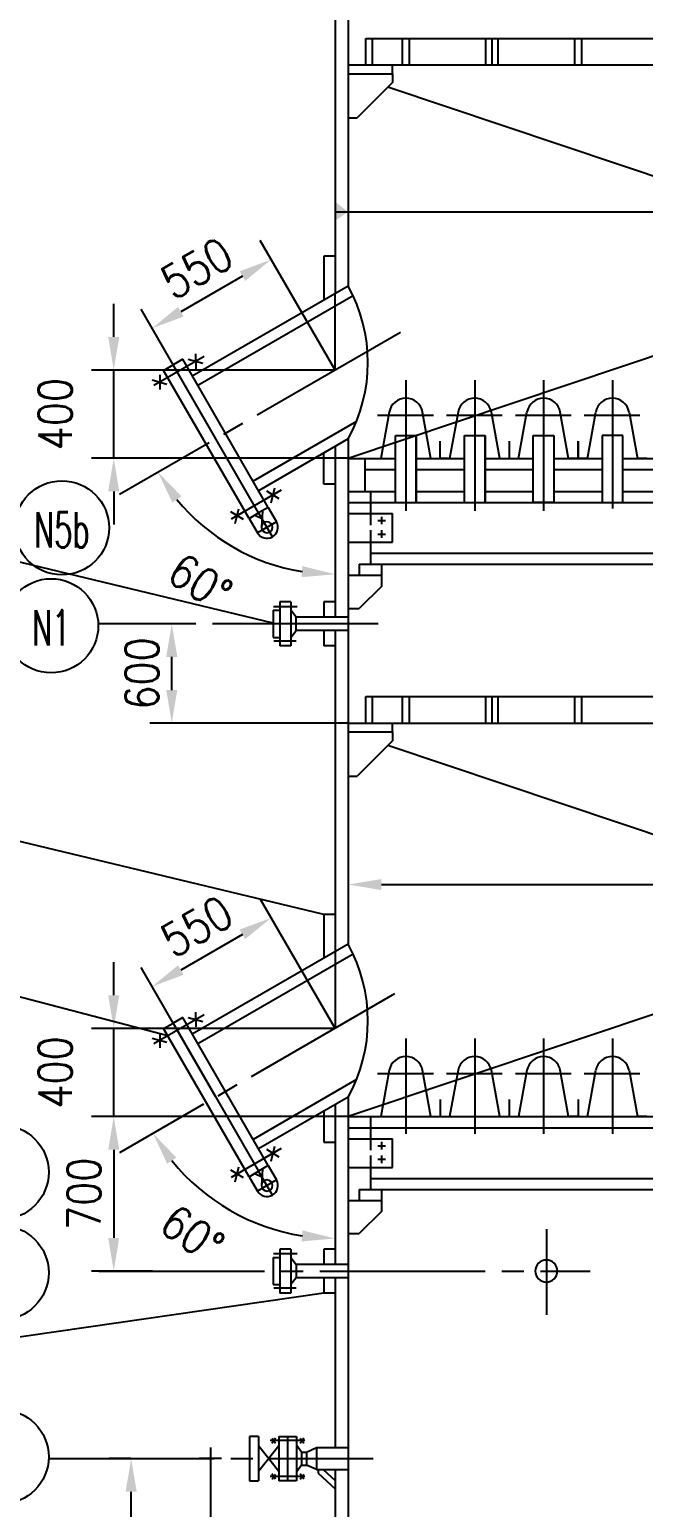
# Model space of a CAD drawing. Extents: x -42 to 819, y -365 to 844.
# Drawn here: x 79 to 134.7, y -63.2 to 70.8 of the extents above; entities that cross this region are included whole.
import ezdxf
from ezdxf.enums import TextEntityAlignment as Align

# ---------------------------------------------------------------- set-up
doc = ezdxf.new("R2010")
doc.units = 0
doc.header["$MEASUREMENT"] = 0
doc.linetypes.add('CENTER', pattern=[20, 15, -1.5, 2, -1.5])
doc.linetypes.add('HIDDEN', pattern=[7, 5, -2])
doc.layers.get('0').update_dxf_attribs({"linetype": 'CONTINUOUS'})
doc.layers.get('DEFPOINTS').update_dxf_attribs({"linetype": 'CONTINUOUS'})
for name, color, linetype in [('1', 2, 'CONTINUOUS'), ('2', 1, 'CONTINUOUS'), ('3', 3, 'CENTER'), ('5', 2, 'HIDDEN'), ('DIM', 4, 'CONTINUOUS')]:
    doc.layers.add(name, color=color, linetype=linetype)
doc.styles.add('SBHZ', font='ROMANS', dxfattribs={"width": 0.85, "bigfont": 'SBTXT'})
doc.dimstyles.get("Standard").update_dxf_attribs({"dimtxt": 3, "dimasz": 3, "dimexe": 2, "dimexo": 0.0625, "dimgap": 1.2, "dimtad": 1, "dimdec": 4, "dimzin": 0, "dimdsep": 46, "dimtxsty": 'SBHZ', "dimcen": 0.09, "dimadec": 0, "dimazin": 0, "dimtfac": 1, "dimtdec": 4, "dimtmove": 2, "dimatfit": 3, "dimfxl": 0, "dimtolj": 1, "dimtzin": 0, "dimarcsym": 0})

# ---------------------------------------------------------------- blocks, each defined once
blk = doc.blocks.new('*D92')
at = {"color": 0, "linetype": 'ByBlock'}
for p, q in [((99.57, -4.75), (99.57, -8.72)), ((203.57, -4.75), (203.57, -8.72)), ((102.57, -6.72), (200.57, -6.72))]:
    blk.add_line(p, q, dxfattribs=at)
for points in [[(102.57, -6.22), (102.57, -7.22), (99.57, -6.72)], [(200.57, -6.22), (200.57, -7.22), (203.57, -6.72)]]:
    blk.add_solid(points, dxfattribs=at)
at = {"layer": 'DEFPOINTS', "color": 0, "linetype": 'ByBlock'}
for p in [(99.57, -4.69), (203.57, -4.69), (203.57, -6.72)]:
    blk.add_point(p, dxfattribs=at)
at = {"color": 0, "linetype": 'ByBlock', "insert": (151.57, -4.02), "char_height": 3, "attachment_point": 5, "style": 'SBHZ'}
blk.add_mtext('\\A1;∅5200', dxfattribs=at)
blk = doc.blocks.new('*D36')
at = {"color": 0, "linetype": 'ByBlock'}
blk.add_arc((161.16, -20.87), 18.51, 219.2961, 260.7039, dxfattribs=at)
for points in [[(146.42, -32.88), (147.25, -32.31), (145.13, -30.13)], [(158.21, -38.64), (158.13, -39.64), (161.16, -39.38)]]:
    blk.add_solid(points, dxfattribs=at)
at = {"layer": 'DEFPOINTS', "color": 0, "linetype": 'ByBlock'}
for p in [(163.97, -19.25), (161.16, -27.8), (141.64, -32.14), (154.83, -38.27), (161.16, -126.37)]:
    blk.add_point(p, dxfattribs=at)
at = {"color": 0, "linetype": 'ByBlock', "insert": (148.94, -40.09), "char_height": 3, "attachment_point": 5, "rotation": 327.5497, "style": 'SBHZ'}
blk.add_mtext('\\A1;60°', dxfattribs=at)
blk = doc.blocks.new('*D119')
at = {"color": 0, "linetype": 'ByBlock'}
for p, q in [((83.03, 39.97), (76.27, 51.67)), ((74.67, 48.44), (69.08, 45.2)), ((72.23, 33.74), (65.48, 45.44))]:
    blk.add_line(p, q, dxfattribs=at)
for points in [[(74.42, 48.87), (74.92, 48), (77.27, 49.94)], [(68.83, 45.64), (69.33, 44.77), (66.48, 43.7)]]:
    blk.add_solid(points, dxfattribs=at)
at = {"layer": 'DEFPOINTS', "color": 0, "linetype": 'ByBlock'}
for p in [(66.48, 43.7), (83.06, 39.91), (72.26, 33.68)]:
    blk.add_point(p, dxfattribs=at)
at = {"color": 0, "linetype": 'ByBlock', "insert": (70.53, 49.16), "char_height": 3, "attachment_point": 5, "rotation": 30, "style": 'SBHZ'}
blk.add_mtext('\\A1;550', dxfattribs=at)
blk = doc.blocks.new('*D31')
at = {"color": 0, "linetype": 'ByBlock'}
blk.add_arc((161.16, -20.87), 18.51, 219.2961, 260.7039, dxfattribs=at)
for points in [[(146.42, -32.88), (147.25, -32.31), (145.13, -30.13)], [(158.21, -38.64), (158.13, -39.64), (161.16, -39.38)]]:
    blk.add_solid(points, dxfattribs=at)
at = {"layer": 'DEFPOINTS', "color": 0, "linetype": 'ByBlock'}
for p in [(163.97, -19.25), (161.16, -27.8), (141.64, -32.14), (154.83, -38.27), (161.16, -126.37)]:
    blk.add_point(p, dxfattribs=at)
at = {"color": 0, "linetype": 'ByBlock', "insert": (148.94, -40.09), "char_height": 3, "attachment_point": 5, "rotation": 327.5497, "style": 'SBHZ'}
blk.add_mtext('\\A1;60°', dxfattribs=at)
blk = doc.blocks.new('*D22')
at = {"color": 0, "linetype": 'ByBlock'}
blk.add_arc((161.16, -80.54), 19.04, 219.0354, 260.9646, dxfattribs=at)
for points in [[(145.96, -92.82), (146.78, -92.25), (144.67, -90.07)], [(158.21, -98.85), (158.13, -99.85), (161.16, -99.59)]]:
    blk.add_solid(points, dxfattribs=at)
at = {"layer": 'DEFPOINTS', "color": 0, "linetype": 'ByBlock'}
for p in [(163.97, -78.92), (161.16, -87.47), (141.64, -91.81), (154.65, -98.44), (161.16, -186.04)]:
    blk.add_point(p, dxfattribs=at)
at = {"color": 0, "linetype": 'ByBlock', "insert": (148.23, -99.18), "char_height": 3, "attachment_point": 5, "rotation": 325.2468, "style": 'SBHZ'}
blk.add_mtext('\\A1;60°', dxfattribs=at)
blk = doc.blocks.new('*D80')
at = {"color": 0, "linetype": 'ByBlock'}
for p, q in [((142.63, -119.54), (140.69, -119.54)), ((142.69, -176.54), (142.69, -122.54)), ((142.63, -179.54), (140.69, -179.54))]:
    blk.add_line(p, q, dxfattribs=at)
for points in [[(142.19, -122.54), (143.19, -122.54), (142.69, -119.54)], [(142.19, -176.54), (143.19, -176.54), (142.69, -179.54)]]:
    blk.add_solid(points, dxfattribs=at)
at = {"layer": 'DEFPOINTS', "color": 0, "linetype": 'ByBlock'}
for p in [(142.69, -119.54), (142.69, -119.54), (142.69, -179.54)]:
    blk.add_point(p, dxfattribs=at)
at = {"color": 0, "linetype": 'ByBlock', "insert": (139.99, -149.54), "char_height": 3, "attachment_point": 5, "rotation": 90, "style": 'SBHZ'}
blk.add_mtext('\\A1;3000', dxfattribs=at)
blk = doc.blocks.new('*D78')
at = {"color": 0, "linetype": 'ByBlock'}
for p, q in [((162.3, -88.54), (139.11, -88.54)), ((141.11, -91.54), (141.11, -99.54)), ((144.63, -102.54), (139.11, -102.54))]:
    blk.add_line(p, q, dxfattribs=at)
for points in [[(140.61, -91.54), (141.61, -91.54), (141.11, -88.54)], [(140.61, -99.54), (141.61, -99.54), (141.11, -102.54)]]:
    blk.add_solid(points, dxfattribs=at)
at = {"layer": 'DEFPOINTS', "color": 0, "linetype": 'ByBlock'}
for p in [(162.36, -88.54), (141.11, -102.54), (144.69, -102.54)]:
    blk.add_point(p, dxfattribs=at)
at = {"color": 0, "linetype": 'ByBlock', "insert": (138.41, -95.54), "char_height": 3, "attachment_point": 5, "rotation": 90, "style": 'SBHZ'}
blk.add_mtext('\\A1;700', dxfattribs=at)
blk = doc.blocks.new('*D23')
at = {"color": 0, "linetype": 'ByBlock'}
for p, q in [((141.11, -77.54), (141.11, -74.54)), ((161.1, -80.54), (139.11, -80.54)), ((141.11, -88.54), (141.11, -80.54)), ((141.11, -88.54), (141.11, -80.54)), ((162.3, -88.54), (139.11, -88.54)), ((141.11, -91.54), (141.11, -94.54))]:
    blk.add_line(p, q, dxfattribs=at)
for points in [[(140.61, -77.54), (141.61, -77.54), (141.11, -80.54)], [(140.61, -91.54), (141.61, -91.54), (141.11, -88.54)]]:
    blk.add_solid(points, dxfattribs=at)
at = {"layer": 'DEFPOINTS', "color": 0, "linetype": 'ByBlock'}
for p in [(141.11, -80.54), (161.16, -80.54), (162.36, -88.54)]:
    blk.add_point(p, dxfattribs=at)
at = {"color": 0, "linetype": 'ByBlock', "insert": (135.81, -84.54), "char_height": 3, "attachment_point": 5, "rotation": 90, "style": 'SBHZ'}
blk.add_mtext('\\A1;400', dxfattribs=at)
blk = doc.blocks.new('*D118')
at = {"color": 0, "linetype": 'ByBlock'}
for p, q in [((83.03, -19.7), (76.27, -8)), ((74.67, -11.24), (69.08, -14.47)), ((72.23, -25.94), (65.48, -14.24))]:
    blk.add_line(p, q, dxfattribs=at)
for points in [[(74.42, -10.8), (74.92, -11.67), (77.27, -9.74)], [(68.83, -14.04), (69.33, -14.9), (66.48, -15.97)]]:
    blk.add_solid(points, dxfattribs=at)
at = {"layer": 'DEFPOINTS', "color": 0, "linetype": 'ByBlock'}
for p in [(66.48, -15.97), (83.06, -19.76), (72.26, -25.99)]:
    blk.add_point(p, dxfattribs=at)
at = {"color": 0, "linetype": 'ByBlock', "insert": (70.53, -10.51), "char_height": 3, "attachment_point": 5, "rotation": 30, "style": 'SBHZ'}
blk.add_mtext('\\A1;550', dxfattribs=at)
blk = doc.blocks.new('*D32')
at = {"color": 0, "linetype": 'ByBlock'}
for p, q in [((141.11, -77.54), (141.11, -74.54)), ((161.1, -80.54), (139.11, -80.54)), ((141.11, -88.54), (141.11, -80.54)), ((141.11, -88.54), (141.11, -80.54)), ((162.3, -88.54), (139.11, -88.54)), ((141.11, -91.54), (141.11, -94.54))]:
    blk.add_line(p, q, dxfattribs=at)
for points in [[(140.61, -77.54), (141.61, -77.54), (141.11, -80.54)], [(140.61, -91.54), (141.61, -91.54), (141.11, -88.54)]]:
    blk.add_solid(points, dxfattribs=at)
at = {"layer": 'DEFPOINTS', "color": 0, "linetype": 'ByBlock'}
for p in [(141.11, -80.54), (161.16, -80.54), (162.36, -88.54)]:
    blk.add_point(p, dxfattribs=at)
at = {"color": 0, "linetype": 'ByBlock', "insert": (135.81, -84.54), "char_height": 3, "attachment_point": 5, "rotation": 90, "style": 'SBHZ'}
blk.add_mtext('\\A1;400', dxfattribs=at)
blk = doc.blocks.new('*D27')
at = {"color": 0, "linetype": 'ByBlock'}
for p, q in [((148.01, -43.87), (144.37, -43.87)), ((146.37, -49.87), (146.37, -46.87)), ((162.3, -52.87), (144.37, -52.87))]:
    blk.add_line(p, q, dxfattribs=at)
for points in [[(145.87, -46.87), (146.87, -46.87), (146.37, -43.87)], [(145.87, -49.87), (146.87, -49.87), (146.37, -52.87)]]:
    blk.add_solid(points, dxfattribs=at)
at = {"layer": 'DEFPOINTS', "color": 0, "linetype": 'ByBlock'}
for p in [(146.37, -43.87), (148.07, -43.87), (162.36, -52.87)]:
    blk.add_point(p, dxfattribs=at)
at = {"color": 0, "linetype": 'ByBlock', "insert": (143.67, -48.37), "char_height": 3, "attachment_point": 5, "rotation": 90, "style": 'SBHZ'}
blk.add_mtext('\\A1;600', dxfattribs=at)
blk = doc.blocks.new('*D38')
at = {"color": 0, "linetype": 'ByBlock'}
blk.add_arc((161.16, 38.8), 18.51, 219.2961, 260.7039, dxfattribs=at)
for points in [[(146.42, 26.79), (147.25, 27.36), (145.13, 29.54)], [(158.21, 21.03), (158.13, 20.03), (161.16, 20.29)]]:
    blk.add_solid(points, dxfattribs=at)
at = {"layer": 'DEFPOINTS', "color": 0, "linetype": 'ByBlock'}
for p in [(163.97, 40.42), (161.16, 31.87), (141.64, 27.53), (154.83, 21.41), (161.16, -66.7)]:
    blk.add_point(p, dxfattribs=at)
at = {"color": 0, "linetype": 'ByBlock', "insert": (148.94, 19.58), "char_height": 3, "attachment_point": 5, "rotation": 327.5497, "style": 'SBHZ'}
blk.add_mtext('\\A1;60°', dxfattribs=at)

msp = doc.modelspace()

# ---------------------------------------------------------------- linework, layer by layer
at = {"layer": '1'}
for p, q in [((208.32159, 65.57985), (107.91628, 31.91342)), ((111.51096, 65.57985), (211.91628, 31.91342)), ((101.11628, 16.98909), (39.37336, 31.80948)), ((105.71628, -9.43013), (39.37336, 6.49441)), ((208.32159, 5.9081), (107.91628, -27.75833)), ((111.51096, 5.9081), (211.91628, -27.75833)), ((91.55602, -20.4282), (39.37336, -6.78642)), ((105.71628, -43.75833), (39.37336, -53.35922))]:
    msp.add_line(p, q, dxfattribs=at)
at = {"layer": '2'}
for p, q in [((106.71628, 92.65696), (106.71628, 46.84162)), ((107.91628, 93.34978), (107.91628, 47.53444)), ((109.51628, 69.98516), (210.31628, 69.98516)), ((109.51628, 67.58516), (109.51628, 69.98516)), ((110.07628, 69.98516), (110.07628, 67.58516)), ((112.79628, 69.98516), (112.79628, 67.58516)), ((113.43628, 69.98516), (113.43628, 67.58516)), ((120.35628, 69.98516), (120.35628, 67.58516)), ((120.91628, 69.98516), (120.91628, 67.58516)), ((121.47628, 69.98516), (121.47628, 67.58516)), ((128.39628, 69.98516), (128.39628, 67.58516)), ((129.03628, 69.98516), (129.03628, 67.58516)), ((107.91628, 67.58516), (211.91628, 67.58516)), ((111.91628, 66.78516), (111.91628, 67.58516)), ((107.91628, 66.78516), (111.91628, 66.78516)), ((111.91628, 65.98516), (108.71628, 62.78516)), ((111.91628, 66.78516), (111.91628, 65.98516)), ((107.91628, 62.78516), (108.71628, 62.78516)), ((106.71628, 54.26094), (213.11628, 54.26094)), ((106.71628, 50.24162), (105.71628, 50.24162)), ((105.71628, 50.24162), (105.71628, 46.26427)), ((107.91628, 47.53444), (93.78807, 39.37752)), ((108.36769, 46.64036), (94.28807, 38.51149)), ((91.18102, 39.89306), (92.04705, 40.39306)), ((92.91307, 40.89306), (92.04705, 40.39306)), ((99.79705, 26.96967), (92.04705, 40.39306)), ((100.66307, 27.46967), (92.91307, 40.89306)), ((93.40756, 40.90409), (94.74473, 40.53744)), ((94.08925, 41.3755), (94.11547, 40.03983)), ((90.14724, 39.02175), (91.48442, 38.65509)), ((90.82894, 39.49316), (90.85516, 38.15749)), ((98.93102, 26.46967), (91.18102, 39.89306)), ((108.66628, 35.26575), (99.28807, 29.85124)), ((111.62734, 36.11327), (110.86272, 31.91342)), ((115.40727, 31.91342), (114.64266, 36.11327)), ((117.86484, 36.11327), (117.10022, 31.91342)), ((121.64478, 31.91342), (120.88016, 36.11327)), ((123.33773, 31.91342), (124.10234, 36.11327)), ((127.88228, 31.91342), (127.11766, 36.11327)), ((129.57523, 31.91342), (130.33985, 36.11327)), ((133.35517, 36.11327), (134.11978, 31.91342)), ((107.91628, 33.67803), (99.78807, 28.98521)), ((107.91628, 33.67803), (107.91628, -12.13731)), ((112.19945, 27.90364), (112.19945, 33.98021)), ((112.19945, 33.98021), (114.07055, 33.98021)), ((114.07055, 27.90364), (114.07055, 33.98021)), ((114.07055, 33.98021), (114.07055, 27.90364)), ((118.43695, 27.90364), (118.43695, 33.98021)), ((118.43695, 33.98021), (120.30805, 33.98021)), ((120.30805, 27.90364), (120.30805, 33.98021)), ((120.30805, 33.98021), (120.30805, 27.90364)), ((124.67445, 33.98021), (126.54555, 33.98021)), ((124.67445, 27.90364), (124.67445, 33.98021)), ((126.54555, 33.98021), (126.54555, 27.90364)), ((126.54555, 33.98021), (126.54555, 27.90364)), ((132.78306, 33.98021), (130.91196, 33.98021)), ((130.91196, 33.98021), (130.91196, 27.90364)), ((132.78306, 27.90364), (132.78306, 33.98021)), ((132.78306, 27.90364), (132.78306, 33.98021)), ((105.71628, 29.58521), (105.71628, 32.40786)), ((106.71628, 32.98521), (106.71628, 17.51342)), ((116.25375, 31.91342), (116.25375, 33.47279)), ((122.49125, 33.47279), (122.49125, 31.91342)), ((128.72876, 33.47279), (128.72876, 31.91342)), ((128.72876, 31.91342), (128.72876, 33.47279)), ((128.72876, 33.47279), (128.72876, 31.91342)), ((107.91628, 31.91342), (112.19945, 31.91342)), ((109.41628, 31.91342), (109.41628, 28.91342)), ((109.41628, 30.91342), (112.19945, 30.91342)), ((110.01624, 31.91342), (110.86272, 31.91342)), ((114.07055, 31.91342), (118.43695, 31.91342)), ((114.07055, 30.91342), (118.43695, 30.91342)), ((117.10022, 31.91342), (116.25375, 31.91342)), ((120.30805, 31.91342), (124.67445, 31.91342)), ((120.30805, 30.91342), (124.67445, 30.91342)), ((122.49125, 31.91342), (123.33773, 31.91342)), ((126.54555, 31.91342), (130.91196, 31.91342)), ((126.54555, 30.91342), (130.91196, 30.91342)), ((128.72876, 31.91342), (127.88228, 31.91342)), ((129.57523, 31.91342), (128.72876, 31.91342)), ((128.72876, 31.91342), (129.57523, 31.91342)), ((132.78306, 31.91342), (137.14946, 31.91342)), ((132.78306, 30.91342), (137.14946, 30.91342)), ((134.96626, 31.91342), (134.11978, 31.91342)), ((106.71628, 29.58521), (105.71628, 29.58521)), ((101.66897, 28.24705), (100.52536, 28.93759)), ((100.91987, 27.89239), (101.27092, 29.23375)), ((107.91628, 28.91342), (112.19945, 28.91342)), ((109.91628, 28.91342), (109.91628, 27.91342)), ((114.07055, 28.91342), (118.43695, 28.91342)), ((120.30805, 28.91342), (124.67445, 28.91342)), ((126.54555, 28.91342), (130.91196, 28.91342)), ((132.78306, 28.91342), (137.14946, 28.91342)), ((98.40865, 26.36471), (97.26504, 27.05525)), ((97.65955, 26.01005), (98.01061, 27.3514)), ((98.93102, 26.46967), (99.79705, 26.96967)), ((100.66307, 27.46967), (99.79705, 26.96967)), ((100.14348, 27.16968), (100.04705, 25.66809)), ((100.66307, 27.46967), (101.41307, 26.17063)), ((107.91628, 27.91342), (211.91628, 27.91342)), ((107.91628, 27.90364), (211.91628, 27.90364)), ((107.91628, 26.91342), (111.91628, 26.91342)), ((109.91628, 27.91342), (109.91628, 26.91342)), ((111.91628, 24.31342), (111.91628, 26.91342)), ((112.19945, 27.90364), (114.07055, 27.90364)), ((118.43695, 27.90364), (120.30805, 27.90364)), ((126.54555, 27.90364), (124.67445, 27.90364)), ((130.91196, 27.90364), (132.78306, 27.90364)), ((98.93102, 26.46967), (99.68102, 25.17063)), ((99.45062, 26.76966), (100.09724, 26.44971)), ((110.60387, 26.27497), (111.27753, 26.27497)), ((110.9407, 26.62303), (110.9407, 25.93852)), ((107.91628, 24.31342), (111.91628, 24.31342)), ((109.91628, 24.31342), (109.91628, 22.31342)), ((110.60387, 25.04518), (111.27753, 25.04518)), ((110.9407, 25.39324), (110.9407, 24.70873)), ((109.91628, 23.31342), (209.91628, 23.31342)), ((108.91628, 22.31342), (210.91628, 22.31342)), ((108.91628, 22.31342), (108.91628, 21.31342)), ((110.91628, 22.31342), (110.91628, 20.31342)), ((107.91628, 21.31342), (110.91628, 21.31342)), ((110.91628, 20.31342), (108.91628, 18.31342)), ((102.71628, 18.91342), (101.71628, 18.91342)), ((101.71628, 18.91342), (101.71628, 14.91342)), ((102.71628, 18.91342), (102.71628, 14.91342)), ((106.71628, 18.91342), (105.71628, 18.91342)), ((105.71628, 18.91342), (105.71628, 17.51342)), ((101.11628, 18.13837), (101.71628, 18.13837)), ((101.11628, 18.13837), (101.11628, 15.68846)), ((103.20426, 17.51342), (102.71628, 18.13837)), ((103.20426, 16.31342), (103.20426, 17.51342)), ((107.91628, 17.51342), (103.20426, 17.51342)), ((107.91628, 18.31342), (108.91628, 18.31342)), ((102.71628, 15.68846), (103.20426, 16.31342)), ((107.91628, 16.31342), (103.20426, 16.31342)), ((105.71628, 16.31342), (105.71628, 14.91342)), ((106.71628, 16.31342), (106.71628, -12.83013)), ((101.11628, 15.68846), (101.71628, 15.68846)), ((102.71628, 14.91342), (101.71628, 14.91342)), ((106.71628, 14.91342), (105.71628, 14.91342)), ((109.51628, 10.31342), (210.31628, 10.31342)), ((109.51628, 7.91342), (109.51628, 10.31342)), ((110.07628, 10.31342), (110.07628, 7.91342)), ((112.79628, 10.31342), (112.79628, 7.91342)), ((113.43628, 10.31342), (113.43628, 7.91342)), ((120.35628, 10.31342), (120.35628, 7.91342)), ((120.91628, 10.31342), (120.91628, 7.91342)), ((121.47628, 10.31342), (121.47628, 7.91342)), ((128.39628, 10.31342), (128.39628, 7.91342)), ((129.03628, 10.31342), (129.03628, 7.91342)), ((107.91628, 7.91342), (211.91628, 7.91342)), ((107.91628, 7.11342), (111.91628, 7.11342)), ((111.91628, 7.11342), (111.91628, 7.91342)), ((111.91628, 7.11342), (111.91628, 6.31342)), ((111.91628, 6.31342), (108.71628, 3.11342)), ((107.91628, 3.11342), (108.71628, 3.11342)), ((106.71628, -9.43013), (105.71628, -9.43013)), ((105.71628, -9.43013), (105.71628, -13.40748)), ((107.91628, -12.13731), (93.78807, -20.29423)), ((108.36769, -13.03139), (94.28807, -21.16025)), ((94.08925, -18.29624), (94.11547, -19.63191)), ((91.18102, -19.77868), (92.04705, -19.27868)), ((98.93102, -33.20208), (91.18102, -19.77868)), ((92.91307, -18.77868), (92.04705, -19.27868)), ((92.04705, -19.27868), (99.79705, -32.70208)), ((100.66307, -32.20208), (92.91307, -18.77868)), ((93.40756, -18.76765), (94.74473, -19.13431)), ((90.14724, -20.65), (91.48442, -21.01665)), ((90.82894, -20.17859), (90.85516, -21.51426)), ((111.62734, -23.55848), (110.86272, -27.75833)), ((115.40727, -27.75833), (114.64266, -23.55848)), ((117.86484, -23.55848), (117.10022, -27.75833)), ((121.64478, -27.75833), (120.88016, -23.55848)), ((124.10234, -23.55848), (123.33773, -27.75833)), ((127.88228, -27.75833), (127.11766, -23.55848)), ((129.57523, -27.75833), (130.33985, -23.55848)), ((133.35517, -23.55848), (134.11978, -27.75833)), ((108.66628, -24.406), (99.28807, -29.82051)), ((107.91628, -25.99371), (99.78807, -30.68653)), ((106.71628, -26.68653), (106.71628, -41.15833)), ((107.91628, -25.99371), (107.91628, -125.25833)), ((116.25375, -26.19895), (116.25375, -27.75833)), ((122.49125, -26.19895), (122.49125, -27.75833)), ((128.72876, -26.19895), (128.72876, -27.75833)), ((128.72876, -26.19895), (128.72876, -27.75833)), ((128.72876, -26.19895), (128.72876, -27.75833)), ((105.71628, -27.26388), (105.71628, -30.08653)), ((107.91628, -27.75833), (211.91628, -27.75833)), ((109.91628, -27.75833), (109.91628, -28.75833)), ((110.01624, -27.75833), (110.86272, -27.75833)), ((116.25375, -27.75833), (117.10022, -27.75833)), ((122.49125, -27.75833), (123.33773, -27.75833)), ((128.72876, -27.75833), (127.88228, -27.75833)), ((128.72876, -27.75833), (129.57523, -27.75833)), ((128.72876, -27.75833), (129.57523, -27.75833)), ((134.96626, -27.75833), (134.11978, -27.75833)), ((107.91628, -28.75833), (211.91628, -28.75833)), ((109.91628, -28.75833), (109.91628, -29.75833)), ((101.66897, -31.42469), (100.52536, -30.73415)), ((100.91987, -31.77936), (101.27092, -30.438)), ((105.71628, -30.08653), (106.71628, -30.08653)), ((107.91628, -29.75833), (111.91628, -29.75833)), ((110.60387, -30.39677), (111.27753, -30.39677)), ((110.9407, -30.04872), (110.9407, -30.73322)), ((111.91628, -32.35833), (111.91628, -29.75833)), ((110.60387, -31.62657), (111.27753, -31.62657)), ((110.9407, -31.27851), (110.9407, -31.96302)), ((98.40865, -33.30704), (97.26504, -32.6165)), ((97.65955, -33.6617), (98.01061, -32.32034)), ((98.93102, -33.20208), (99.79705, -32.70208)), ((98.93102, -33.20208), (99.68102, -34.50112)), ((99.45062, -32.90209), (100.09724, -33.22203)), ((100.66307, -32.20208), (99.79705, -32.70208)), ((100.14348, -32.50207), (100.04705, -34.00365)), ((100.66307, -32.20208), (101.41307, -33.50112)), ((107.91628, -32.35833), (111.91628, -32.35833)), ((109.91628, -32.35833), (109.91628, -34.35833)), ((109.91628, -33.35833), (209.91628, -33.35833)), ((108.91628, -34.35833), (210.91628, -34.35833)), ((108.91628, -34.35833), (108.91628, -35.35833)), ((110.91628, -34.35833), (110.91628, -36.35833)), ((107.91628, -35.35833), (110.91628, -35.35833)), ((110.91628, -36.35833), (108.91628, -38.35833)), ((107.91628, -38.35833), (108.91628, -38.35833)), ((101.71628, -39.75833), (101.71628, -43.75833)), ((102.71628, -39.75833), (101.71628, -39.75833)), ((102.71628, -39.75833), (102.71628, -43.75833)), ((106.71628, -39.75833), (105.71628, -39.75833)), ((105.71628, -39.75833), (105.71628, -41.15833)), ((101.11628, -40.53337), (101.71628, -40.53337)), ((101.11628, -40.53337), (101.11628, -42.98329)), ((102.71628, -40.53337), (103.20426, -41.15833)), ((103.20426, -41.15833), (103.20426, -42.35833)), ((107.91628, -41.15833), (103.20426, -41.15833)), ((103.20426, -42.35833), (102.71628, -42.98329)), ((107.91628, -42.35833), (103.20426, -42.35833)), ((105.71628, -42.35833), (105.71628, -43.75833)), ((106.71628, -42.35833), (106.71628, -57.75833)), ((101.11628, -42.98329), (101.71628, -42.98329)), ((102.71628, -43.75833), (101.71628, -43.75833)), ((106.71628, -43.75833), (105.71628, -43.75833)), ((99.77227, -56.75833), (98.97227, -56.75833)), ((98.97227, -56.75833), (98.97227, -60.75833)), ((99.77227, -56.75833), (99.77227, -60.75833)), ((101.61628, -57.59734), (99.77227, -59.91932)), ((101.61628, -59.91932), (99.77227, -57.59734)), ((101.33098, -56.90539), (100.98345, -57.37713)), ((101.01019, -56.89649), (101.33098, -57.35933)), ((101.61628, -56.75833), (102.41628, -56.75833)), ((101.61628, -56.75833), (101.61628, -60.75833)), ((102.41628, -56.75833), (103.21628, -56.75833)), ((102.41628, -56.75833), (102.41628, -60.75833)), ((102.41628, -56.75833), (102.41628, -60.75833)), ((103.21628, -56.75833), (103.21628, -60.75833)), ((103.66708, -58.15833), (103.21628, -57.54541)), ((103.89161, -56.90539), (103.54409, -57.37713)), ((103.57082, -56.89649), (103.89161, -57.35933)), ((96.42003, -58.75833), (94.42003, -58.75833)), ((95.42003, -57.75833), (95.42003, -59.75833)), ((103.66708, -58.15833), (104.12228, -58.15833)), ((103.66708, -58.15833), (103.66708, -59.35833)), ((104.12228, -58.15833), (105.03373, -57.75833)), ((104.12228, -58.15833), (104.12228, -59.35833)), ((105.03373, -57.75833), (105.03373, -59.75833)), ((105.03373, -57.75833), (107.91628, -57.75833)), ((101.33098, -60.61127), (100.98345, -60.13953)), ((101.01019, -60.62017), (101.33098, -60.15733)), ((103.66708, -59.35833), (103.21628, -59.97125)), ((103.89161, -60.61127), (103.54409, -60.13953)), ((103.57082, -60.62017), (103.89161, -60.15733)), ((103.66708, -59.35833), (104.12228, -59.35833)), ((105.03373, -59.75833), (104.12228, -59.35833)), ((105.03373, -59.75833), (107.91628, -59.75833)), ((105.19026, -59.75745), (105.19026, -60.08552)), ((105.19026, -60.08552), (106.71628, -61.48418)), ((105.64612, -59.75833), (106.71628, -60.73918)), ((106.71628, -59.75833), (106.71628, -117.75833)), ((98.97227, -60.75833), (99.77227, -60.75833)), ((102.41628, -60.75833), (101.61628, -60.75833)), ((103.21628, -60.75833), (102.41628, -60.75833))]:
    msp.add_line(p, q, dxfattribs=at)
for centre, radius, start, end in [((95.30517, 40.60624), 14.38888, 331.216787, 28.783213), ((113.135, 35.83879), 1.53244, 10.3181267, 169.6818733), ((119.3725, 35.83879), 1.53244, 10.3181267, 169.6818733), ((125.61, 35.83879), 1.53244, 10.3181267, 169.6818733), ((131.84751, 35.83879), 1.53244, 10.3181267, 169.6818733), ((100.54705, 25.67063), 1, 210, 30), ((100.54705, 25.67063), 1, 210, 30), ((100.54705, 25.67063), 0.5, 0, 180), ((100.54705, 25.67063), 0.5, 180, 0), ((95.30517, -19.06551), 14.38888, 331.216787, 28.783213), ((113.135, -23.83296), 1.53244, 10.3181267, 169.6818733), ((119.3725, -23.83296), 1.53244, 10.3181267, 169.6818733), ((125.61, -23.83296), 1.53244, 10.3181267, 169.6818733), ((131.84751, -23.83296), 1.53244, 10.3181267, 169.6818733), ((100.54705, -34.00112), 1, 210, 30), ((100.54705, -34.00112), 1, 210, 30), ((100.54705, -34.00112), 0.5, 0, 180), ((100.54705, -34.00112), 0.5, 180, 0), ((125.85983, -41.75833), 1, 0, 180), ((125.85983, -41.75833), 1, 180, 0)]:
    msp.add_arc(centre, radius, start, end, dxfattribs=at)
msp.add_solid([(107.91628, 54.26094), (106.71628, 53.45285), (106.71628, 55.16448)], dxfattribs=at)
at = {"layer": '3'}
for p, q in [((106.68503, 46.89575), (106.68503, 39.96754)), ((112.63713, 43.33182), (87.19906, 28.64515)), ((94.84515, 41.14252), (90.29568, 38.51588)), ((113.135, 38.99356), (113.135, 27.15084)), ((119.3725, 38.99356), (119.3725, 27.15084)), ((125.61, 38.99356), (125.61, 27.15084)), ((131.84751, 38.99356), (131.84751, 27.36592)), ((110.57621, 35.83879), (115.63197, 35.83879)), ((116.81372, 35.83879), (121.86947, 35.83879)), ((123.05122, 35.83879), (128.10697, 35.83879)), ((129.28872, 35.83879), (134.34448, 35.83879)), ((101.84515, 29.01817), (97.29568, 26.39153)), ((101.04705, 24.8046), (99.79705, 26.96967)), ((101.41307, 26.17063), (99.68102, 25.17063)), ((101.13978, 18.49701), (103.29402, 18.49701)), ((110.61511, 16.91342), (85.2611, 16.91342)), ((101.16222, 15.38137), (103.20426, 15.38137)), ((106.71628, -12.83013), (106.71628, -19.75833)), ((112.11799, -16.63965), (87.19906, -31.0266)), ((94.84515, -18.52922), (90.29568, -21.15586)), ((113.135, -20.67819), (113.135, -29.31771)), ((119.3725, -20.67819), (119.3725, -29.31771)), ((125.61, -20.67819), (125.61, -29.31771)), ((131.84751, -20.67819), (131.84751, -29.31771)), ((110.57621, -23.83296), (115.63197, -23.83296)), ((116.81372, -23.83296), (121.86947, -23.83296)), ((123.05122, -23.83296), (128.10697, -23.83296)), ((129.28872, -23.83296), (134.34448, -23.83296)), ((101.84515, -30.65358), (97.29568, -33.28022)), ((101.04705, -34.86714), (99.79705, -32.70208)), ((101.41307, -33.50112), (99.68102, -34.50112)), ((125.85983, -37.96479), (125.85983, -45.72793)), ((101.13978, -40.17474), (103.29402, -40.17474)), ((85.32703, -41.75833), (129.82943, -41.75833)), ((101.16222, -43.29037), (103.20426, -43.29037)), ((103.98473, -57.12544), (100.83917, -57.12544)), ((80.7725, -58.75833), (110.17741, -58.75833)), ((95.42003, -59.75833), (95.42003, -117.75833)), ((103.98473, -60.39122), (100.83917, -60.39122))]:
    msp.add_line(p, q, dxfattribs=at)
at = {"layer": '5'}
for p, q in [((109.91628, 26.91342), (109.91628, 25.86323)), ((109.91628, 25.40268), (109.91628, 24.31342)), ((109.91628, -29.75833), (109.91628, -30.80852)), ((109.91628, -31.26906), (109.91628, -32.35833))]:
    msp.add_line(p, q, dxfattribs=at)
at = {"layer": 'DEFPOINTS', "color": 0, "linetype": 'ByBlock'}
msp.add_point((113.11628, -27.75833), dxfattribs=at)
at = {"layer": 'DIM'}
for centre, radius in [((81.97649, 25.61763), 4.26666), ((80.99802, 16.73891), 4.26666), ((76.50881, -32.8027), 4.26667), ((76.50881, -41.9053), 4.26667), ((76.50881, -58.59891), 4.26667)]:
    msp.add_circle(centre, radius, dxfattribs=at)

# ---------------------------------------------------------------- texts
at = {"layer": 'DIM', "style": 'SBHZ', "width": 0.6}
for s, p in [('N5b', (81.97649, 23.83324)), ('N1', (80.99802, 14.95452))]:
    msp.add_text(s, height=3.199992, dxfattribs=at).set_placement(p, align=Align.CENTER)

# ---------------------------------------------------------------- dimensions: what is measured, and where the dimension line sits
at = {"layer": 'DIM'}
for base, line1, line2, picture, middle, set_off in [((100.38532, 141.86275), ((106.71628, 152.32871), (106.71628, 53.75691)), ((109.52336, 160.87758), (87.19906, 147.98864)), '*D38', (94.49483, 140.03632), (-54.44438, 120.4573)), ((100.38532, 82.19101), ((106.71628, 92.65696), (106.71628, -5.91484)), ((109.52336, 101.20583), (87.19906, 88.31689)), '*D36', (94.49483, 80.36457), (-54.44438, 120.4573)), ((100.38532, 22.51926), ((106.71628, 32.98521), (106.71628, -65.58658)), ((109.52336, 41.53408), (87.19906, 28.64515)), '*D31', (94.49483, 20.69282), (-54.44438, 60.78555)), ((100.203, -37.65342), ((106.71628, -26.68653), (106.71628, -125.25833)), ((109.52336, -18.13766), (87.19906, -31.0266)), '*D22', (93.78417, -38.39766), (-54.44438, 60.78555))]:
    dim = msp.add_angular_dim_2l(base=base, line1=line1, line2=line2, text='60%%d', dimstyle='Standard', override={"dimdec": 0, "dimtdec": 0}, dxfattribs=at)
    dim.commit()
    dim.dimension.update_dxf_attribs({"geometry": picture, "text_midpoint": middle, "dimtype": 130, "insert": set_off})
for p1, p2, picture, middle in [((106.71628, 39.91342), (95.92205, 33.68137), '*D119', (94.18279, 49.15794)), ((106.71628, -19.75833), (95.92205, -25.99038), '*D118', (94.18279, -10.5138))]:
    dim = msp.add_aligned_dim(p1=p1, p2=p2, distance=-11.57274, text='550', dimstyle='Standard', dxfattribs=at)
    dim.commit()
    dim.dimension.update_dxf_attribs({"geometry": picture, "text_midpoint": middle, "insert": (23.65753, 0)})
for base, p1, p2, text, picture, middle, set_off in [((86.66481, 39.91342), (107.91628, 31.91342), (106.71628, 39.91342), '400', '*D32', (81.36481, 35.91342), (-54.44438, 120.4573)), ((91.92823, 16.91342), (107.91628, 7.91342), (93.6259, 16.91342), '600', '*D27', (89.22823, 12.41342), (-54.44438, 60.78555)), ((86.66481, -19.75833), (107.91628, -27.75833), (106.71628, -19.75833), '400', '*D23', (81.36481, -23.75833), (-54.44438, 60.78555)), ((86.66481, -41.75833), (107.91628, -27.75833), (90.24523, -41.75833), '700', '*D78', (83.96481, -34.75833), (-54.44438, 60.78555)), ((88.24595, -58.75833), (88.24595, -118.75833), (88.24595, -58.75833), '3000', '*D80', (85.54595, -88.75833), (-54.44438, 60.78555))]:
    dim = msp.add_linear_dim(base=base, p1=p1, p2=p2, angle=90, text=text, dimstyle='Standard', dxfattribs=at)
    dim.commit()
    dim.dimension.update_dxf_attribs({"geometry": picture, "text_midpoint": middle, "insert": set_off})
dim = msp.add_linear_dim(base=(211.91628, -6.72202), p1=(107.91628, -4.69218), p2=(211.91628, -4.69218), text='%%C5200', dimstyle='Standard', dxfattribs=at)
dim.commit()
dim.dimension.update_dxf_attribs({"geometry": '*D92', "text_midpoint": (159.91628, -4.02202), "insert": (8.34692, 0)})

doc.saveas('drawing.dxf')
